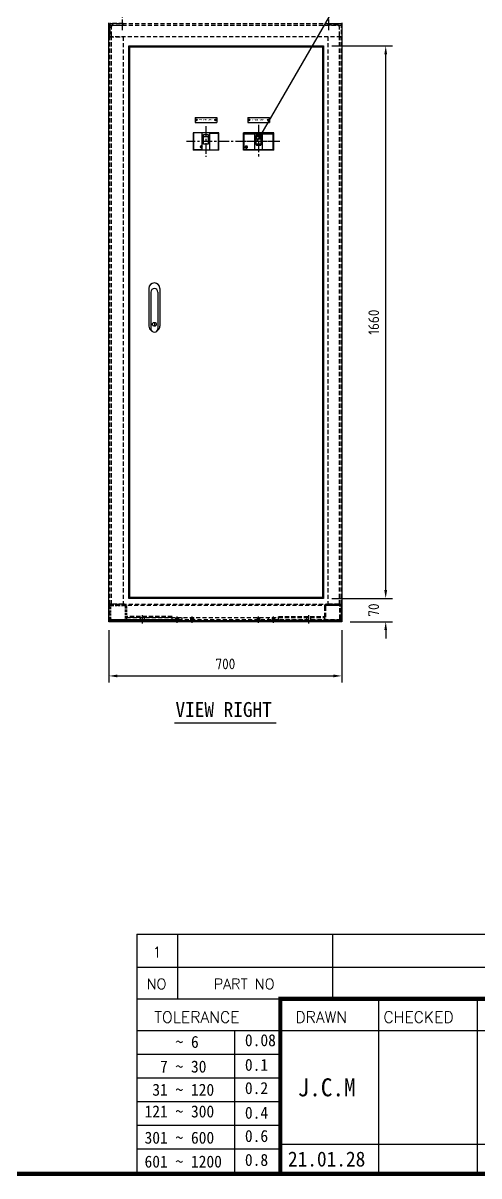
# Model space of a CAD drawing. Header units: millimetres. Extents: x -8980 to 16421, y 0 to 6237.
# Drawn here: x 12641 to 14012, y 84 to 3548 of the extents above; entities that cross this region are included whole.
import ezdxf
from ezdxf.enums import TextEntityAlignment as Align

# ---------------------------------------------------------------- set-up
doc = ezdxf.new("R2010")
doc.units = ezdxf.units.MM
for name, pattern in [('CENTER', [50.8, 31.75, -6.35, 6.35, -6.35]), ('CENTER1', [10, 7, -1, 1, -1]), ('CENTER2', [28.575, 19.05, -3.175, 3.175, -3.175]), ('CENTERX2', [101.6, 63.5, -12.7, 12.7, -12.7]), ('HIDDEN', [9.525, 6.35, -3.175]), ('HIDDENX2', [19.05, 12.7, -6.35])]:
    doc.linetypes.add(name, pattern=pattern)
for name, color, linetype in [('3', 3, 'Continuous'), ('4', 7, 'Continuous'), ('BO', 3, 'Continuous'), ('CENTER', 1, 'CENTER'), ('CL', 1, 'CENTER'), ('FORMAT-1', 7, 'Continuous'), ('HL', 2, 'HIDDEN'), ('MCCB', 7, 'Continuous')]:
    doc.layers.add(name, color=color, linetype=linetype)
doc.styles.add('HAN', font='')
doc.styles.add('RC', font='ROMANC.SHX')
doc.styles.add('RT', font='ROMANT.SHX', dxfattribs={"oblique": 15})
doc.styles.get("Standard").update_dxf_attribs({"font": 'ISOCP.SHX', "bigfont": 'WHGTXT.SHX'})
doc.styles.get('HAN').set_extended_font_data('GulimChe')
doc.dimstyles.new('PS-10', dxfattribs={"dimscale": 10, "dimtxt": 3.2, "dimasz": 2.5, "dimexe": 2, "dimexo": 2.5, "dimgap": 2, "dimtad": 1, "dimtoh": 1, "dimrnd": 0.05, "dimzin": 12, "dimdsep": 46, "dimtxsty": 'Standard', "dimcen": 0, "dimclrt": 2, "dimazin": 3, "dimtfac": 1, "dimtofl": 0, "dimtmove": 0, "dimatfit": 3, "dimfxl": 0, "dimtolj": 1, "dimtzin": 0, "dimarcsym": 0})

# ---------------------------------------------------------------- blocks, each defined once
blk = doc.blocks.new('no3')
at = {"color": 180}
for p, q in [((0, 5.5), (0, 0)), ((0, 5.5), (186, 5.5)), ((6.79, 5.5), (6.79, 0)), ((32.74, 0.11), (32.74, 5.5)), ((98.4, 5.5), (98.4, 0)), ((127.61, 5.5), (127.61, 0)), ((134.43, 5.5), (134.43, 0)), ((155.98, 5.5), (155.98, 0))]:
    blk.add_line(p, q, dxfattribs=at)
at = {"color": 2, "style": 'HAN'}
for tag, p in [('PART-NO', (19.76, 2.75)), ('MATERIAL', (111.38, 2.75)), ("Q'TY", (131.02, 2.75)), ('COLOR/FINISH', (145.2, 2.75)), ('REMARK', (170.76, 2.75))]:
    blk.add_attdef(tag, text='', height=2.9, dxfattribs=at).set_placement(p, align=Align.MIDDLE_CENTER)
blk.add_attdef('DESCRIPTION', text='', height=2.9, dxfattribs=at).set_placement((34.51, 2.75), align=Align.MIDDLE_LEFT)
at = {"color": 2, "style": 'RT', "oblique": 15}
blk.add_attdef('NO', text='', height=1.74, dxfattribs=at).set_placement((3.38, 2.51), align=Align.MIDDLE_CENTER)
blk = doc.blocks.new('format-3')
at = {"color": 180}
for p, q in [((229, 39.49), (229, 5)), ((229, 39.49), (415, 39.49)), ((235.79, 39.49), (235.79, 34.21)), ((261.74, 34.21), (261.74, 39.49)), ((229, 34.21), (252.98, 34.21)), ((269.46, 5), (269.46, 34.21)), ((285.95, 5), (285.95, 34.21)), ((229, 28.93), (252.98, 28.93)), ((245.39, 5.23), (245.39, 28.93)), ((252.98, 28.93), (415, 28.93)), ((229, 24.98), (252.98, 24.98)), ((229, 21.03), (252.98, 21.03)), ((229, 17.08), (252.98, 17.08)), ((229, 13.13), (252.98, 13.13)), ((252.98, 9.95), (302.44, 9.95)), ((229, 9.18), (252.98, 9.18))]:
    blk.add_line(p, q, dxfattribs=at)
at = {"const_width": 0.7}
blk.add_lwpolyline([(252.98, 5), (252.98, 34.21), (415, 34.21)], dxfattribs=at)
at = {"layer": 'FORMAT-1', "const_width": 0.7}
blk.add_lwpolyline([(13, 5), (13, 292), (415, 292), (415, 5)], close=True, dxfattribs=at)
at = {"color": 2}
for s, height, style, p in [('NO', 1.742, 'RC', (230.66, 35.83)), ('PART NO', 1.742, 'RC', (241.86, 35.83)), (' TOLERANCE', 1.9, 'RC', (230.61, 30.22)), ('DRAWN', 1.9, 'RC', (255.5, 30.22)), ('CHECKED', 1.9, 'RC', (270.21, 30.22)), ('    ~ 6', 2, 'HAN', (230.3, 26.03)), ('0.08', 2, 'HAN', (247.07, 26.31)), ('  7 ~ 30', 2, 'HAN', (230.3, 21.91)), ('0.1', 2, 'HAN', (247.07, 22.2)), (' 31 ~ 120', 2, 'HAN', (230.3, 18.04)), ('0.2', 2, 'HAN', (247.07, 18.32)), ('121 ~ 300', 2, 'HAN', (230.3, 14.42)), ('0.4', 2, 'HAN', (247.07, 14.2)), ('301 ~ 600', 2, 'HAN', (230.3, 10.04)), ('0.6', 2, 'HAN', (247.07, 10.32)), ('601 ~ 1200', 2, 'HAN', (230.3, 6.05)), ('0.8', 2, 'HAN', (247.07, 6.33))]:
    blk.add_text(s, height=height, dxfattribs=dict(at, style=style)).set_placement(p)
at = {"style": 'HAN'}
for tag, height, p in [('MODEL-NAME', 3, (386.6, 31.53)), ('SCALE', 2.7, (321.31, 26.29)), ('PART-NAME', 3, (386.6, 26.29)), ('PART-NO', 3, (386.6, 21.01)), ('DRA-BY', 3, (261.22, 19.44)), ('CH-BY', 3, (277.71, 19.44)), ('APP-BY', 3, (294.2, 19.44)), ('관련업체', 3, (334.02, 9.26)), ('DRA-DATE', 2.5, (261.22, 7.48)), ('CH-DATE', 2.5, (277.71, 7.48)), ('APP-DATE', 2.5, (294.2, 7.48))]:
    blk.add_attdef(tag, text='', height=height, dxfattribs=at).set_placement(p, align=Align.MIDDLE_CENTER)
blk = doc.blocks.new('*D536')
at = {"color": 0, "lineweight": -2}
for p, q in [((12899.2, 1724), (12899.2, 1566.1)), ((13599.2, 1724), (13599.2, 1566.1)), ((12924.2, 1586.1), (13574.2, 1586.1))]:
    blk.add_line(p, q, dxfattribs=at)
at = {"color": 0}
for points in [[(12924.2, 1590.3), (12924.2, 1581.9), (12899.2, 1586.1)], [(13574.2, 1590.3), (13574.2, 1581.9), (13599.2, 1586.1)]]:
    blk.add_solid(points, dxfattribs=at)
at = {"layer": 'DEFPOINTS', "color": 0}
for p in [(12899.2, 1749, 0), (13599.2, 1749, 0), (13599.2, 1586.1)]:
    blk.add_point(p, dxfattribs=at)
at = {"color": 2, "insert": (13249.2, 1622.1), "char_height": 32, "attachment_point": 5}
blk.add_mtext('\\A1;700', dxfattribs=at)
blk = doc.blocks.new('etmnrbfdsaz')
for p, q in [((66265, -44675.6, 0), (66330, -44675.6, 0)), ((66265, -44675.6, 0), (66265, -44690.6, 0)), ((66330, -44675.6, 0), (66330, -44690.6, 0)), ((66265, -44690.6, 0), (66330, -44690.6, 0))]:
    blk.add_line(p, q)
at = {"ltscale": 10}
for centre in [(66269, -44683.1, 0), (66326, -44683.1, 0)]:
    blk.add_circle(centre, 1.75, dxfattribs=at)
at = {"color": 3, "style": 'HAN'}
blk.add_text('주 전원 차단기', height=4, dxfattribs=at).set_placement((66277.3, -44684.8, 0))
blk = doc.blocks.new('4TBY')
for p, q in [((2021.4, 3396.4), (2086.4, 3396.4)), ((2021.4, 3396.4), (2021.4, 3381.4)), ((2086.4, 3396.4), (2086.4, 3381.4)), ((2021.4, 3381.4), (2086.4, 3381.4))]:
    blk.add_line(p, q)
for centre in [(2025.4, 3388.9), (2082.4, 3388.9)]:
    blk.add_circle(centre, 1.75)
at = {"color": 3, "style": 'HAN'}
blk.add_text('보조 전원 차단기', height=4, dxfattribs=at).set_placement((2032.7, 3387.2))
blk = doc.blocks.new('*D531')
at = {"color": 0, "lineweight": -2}
for p, q in [((13731.4, 1844), (13731.4, 1869)), ((13569.2, 1819), (13751.4, 1819)), ((13624.2, 1749), (13751.4, 1749)), ((13731.4, 1724), (13731.4, 1699))]:
    blk.add_line(p, q, dxfattribs=at)
at = {"color": 0}
for points in [[(13727.2, 1844), (13735.5, 1844), (13731.4, 1819)], [(13727.2, 1724), (13735.5, 1724), (13731.4, 1749)]]:
    blk.add_solid(points, dxfattribs=at)
at = {"layer": 'DEFPOINTS', "color": 0}
for p in [(13544.2, 1819), (13731.4, 1819), (13599.2, 1749, 0)]:
    blk.add_point(p, dxfattribs=at)
at = {"color": 2, "insert": (13695.4, 1784), "char_height": 32, "attachment_point": 5, "rotation": 90}
blk.add_mtext('\\A1;70', dxfattribs=at)
blk = doc.blocks.new('*D532')
at = {"color": 0, "lineweight": -2}
for p, q in [((13569.2, 3479), (13751.4, 3479)), ((13731.4, 1844), (13731.4, 3454)), ((13569.2, 1819), (13751.4, 1819))]:
    blk.add_line(p, q, dxfattribs=at)
at = {"color": 0}
for points in [[(13727.2, 3454), (13735.5, 3454), (13731.4, 3479)], [(13727.2, 1844), (13735.5, 1844), (13731.4, 1819)]]:
    blk.add_solid(points, dxfattribs=at)
at = {"layer": 'DEFPOINTS', "color": 0}
for p in [(13544.2, 3479), (13731.4, 3479), (13544.2, 1819)]:
    blk.add_point(p, dxfattribs=at)
at = {"color": 2, "insert": (13695.4, 2649), "char_height": 32, "attachment_point": 5, "rotation": 90}
blk.add_mtext('\\A1;1660', dxfattribs=at)

msp = doc.modelspace()

# ---------------------------------------------------------------- linework, layer by layer
at = {"color": 3}
for p, q in [((12899.239, 1748.978, 0), (12899.239, 3548.978)), ((13599.239, 3548.978), (13599.239, 1748.978, 0)), ((13152.239, 3217.678, 0), (13152.239, 3165.678, 0)), ((13152.239, 3217.678, 0), (13152.239, 3165.678, 0)), ((13229.239, 3217.678, 0), (13152.239, 3217.678, 0)), ((13229.239, 3217.678, 0), (13152.239, 3217.678, 0)), ((13229.239, 3165.678, 0), (13229.239, 3217.678, 0)), ((13229.239, 3165.678, 0), (13229.239, 3217.678, 0)), ((13303.239, 3165.678, 0), (13303.239, 3217.678, 0)), ((13303.239, 3165.678, 0), (13303.239, 3217.678, 0)), ((13395.239, 3217.678, 0), (13303.239, 3217.678, 0)), ((13304.309, 3165.961, 0), (13304.309, 3217.395, 0)), ((13305.739, 3215.178, 0), (13304.309, 3217.395, 0)), ((13305.739, 3215.178, 0), (13338.039, 3215.178, 0)), ((13305.739, 3168.178, 0), (13305.739, 3215.178, 0)), ((13306.739, 3216.678, 0), (13338.039, 3216.678, 0)), ((13338.039, 3168.178, 0), (13338.039, 3215.178, 0)), ((13338.239, 3215.078, 0), (13338.039, 3215.078, 0)), ((13338.039, 3213.278, 0), (13338.239, 3213.278, 0)), ((13338.239, 3216.678, 0), (13360.239, 3216.678, 0)), ((13338.239, 3215.265, 0), (13360.239, 3215.265, 0)), ((13338.239, 3168.091, 0), (13338.239, 3215.265, 0)), ((13341.239, 3207.229, 0), (13341.239, 3185.394, 0)), ((13341.739, 3185.552, 0), (13341.739, 3206.945, 0)), ((13343.215, 3210.868, 0), (13342.456, 3206.877, 0)), ((13342.456, 3202.079, 0), (13343.215, 3207.031, 0)), ((13343.223, 3210.953, 0), (13342.464, 3206.962, 0)), ((13342.855, 3199.921, 0), (13355.624, 3199.921, 0)), ((13342.955, 3201.601, 0), (13343.714, 3206.553, 0)), ((13343.215, 3207.031, 0), (13343.215, 3210.868, 0)), ((13343.239, 3211.263, 0), (13343.418, 3211.263, 0)), ((13354.765, 3211.36, 0), (13343.714, 3211.36, 0)), ((13343.714, 3206.553, 0), (13343.714, 3211.36, 0)), ((13354.765, 3211.015, 0), (13343.714, 3211.015, 0)), ((13354.765, 3207.178, 0), (13343.714, 3207.178, 0)), ((13354.765, 3206.553, 0), (13343.714, 3206.553, 0)), ((13354.765, 3211.36, 0), (13354.765, 3206.553, 0)), ((13354.765, 3206.553, 0), (13355.523, 3201.601, 0)), ((13355.061, 3211.263, 0), (13355.239, 3211.263, 0)), ((13356.015, 3206.961, 0), (13355.256, 3210.953, 0)), ((13355.264, 3210.868, 0), (13355.264, 3207.031, 0)), ((13356.023, 3206.877, 0), (13355.264, 3210.868, 0)), ((13355.264, 3207.031, 0), (13356.023, 3202.079, 0)), ((13356.015, 3206.961, 0), (13356.015, 3206.958, 0)), ((13356.739, 3206.945, 0), (13356.739, 3185.552, 0)), ((13357.239, 3185.394, 0), (13357.239, 3207.229, 0)), ((13358.489, 3207.678, 0), (13358.739, 3207.678, 0)), ((13358.489, 3205.678, 0), (13358.489, 3207.678, 0)), ((13358.489, 3205.678, 0), (13358.739, 3205.678, 0)), ((13358.739, 3205.678, 0), (13358.739, 3207.678, 0)), ((13360.239, 3215.265, 0), (13360.239, 3168.091, 0)), ((13360.439, 3215.078, 0), (13360.239, 3215.078, 0)), ((13360.239, 3213.278, 0), (13360.439, 3213.278, 0)), ((13360.439, 3216.678, 0), (13391.739, 3216.678, 0)), ((13360.439, 3215.178, 0), (13392.739, 3215.178, 0)), ((13360.439, 3168.178, 0), (13360.439, 3215.178, 0)), ((13392.739, 3215.178, 0), (13394.169, 3217.395, 0)), ((13392.739, 3168.178, 0), (13392.739, 3215.178, 0)), ((13394.169, 3165.961, 0), (13394.169, 3217.395, 0)), ((13395.239, 3165.678, 0), (13395.239, 3217.678, 0)), ((13395.239, 3165.678, 0), (13395.239, 3217.678, 0)), ((13229.239, 3165.678, 0), (13152.239, 3165.678, 0)), ((13229.239, 3165.678, 0), (13152.239, 3165.678, 0)), ((13395.239, 3165.678, 0), (13303.239, 3165.678, 0)), ((13305.739, 3168.178, 0), (13304.309, 3165.961, 0)), ((13305.739, 3168.178, 0), (13338.039, 3168.178, 0)), ((13306.739, 3166.678, 0), (13338.039, 3166.678, 0)), ((13308.739, 3176.178, 0), (13308.739, 3174.178, 0)), ((13309.739, 3176.178, 0), (13309.739, 3174.178, 0)), ((13309.889, 3174.328, 0), (13309.889, 3176.028, 0)), ((13313.739, 3178.178, 0), (13310.739, 3178.178, 0)), ((13313.739, 3177.178, 0), (13310.739, 3177.178, 0)), ((13310.739, 3173.178, 0), (13313.739, 3173.178, 0)), ((13310.739, 3172.178, 0), (13313.739, 3172.178, 0)), ((13310.889, 3177.028, 0), (13313.589, 3177.028, 0)), ((13313.589, 3173.328, 0), (13310.889, 3173.328, 0)), ((13314.589, 3176.028, 0), (13314.589, 3174.328, 0)), ((13314.739, 3174.178, 0), (13314.739, 3176.178, 0)), ((13315.739, 3174.178, 0), (13315.739, 3176.178, 0)), ((13338.039, 3170.078, 0), (13338.239, 3170.078, 0)), ((13338.039, 3168.278, 0), (13338.239, 3168.278, 0)), ((13338.239, 3168.091, 0), (13360.239, 3168.091, 0)), ((13360.239, 3166.678, 0), (13338.239, 3166.678, 0)), ((13343.239, 3184.355, 0), (13355.239, 3184.355, 0)), ((13355.239, 3184.036, 0), (13343.239, 3184.036, 0)), ((13343.239, 3181.392, 0), (13355.239, 3181.392, 0)), ((13357.873, 3185.497, 0), (13357.914, 3185.71, 0)), ((13357.873, 3184.859, 0), (13357.873, 3185.497, 0)), ((13357.914, 3184.646, 0), (13357.873, 3184.859, 0)), ((13357.914, 3185.71, 0), (13357.998, 3185.88, 0)), ((13357.998, 3184.476, 0), (13357.914, 3184.646, 0)), ((13357.998, 3185.88, 0), (13358.164, 3186.05, 0)), ((13358.164, 3184.306, 0), (13357.998, 3184.476, 0)), ((13358.123, 3185.497, 0), (13358.164, 3185.667, 0)), ((13358.123, 3184.859, 0), (13358.123, 3185.497, 0)), ((13358.164, 3184.688, 0), (13358.123, 3184.859, 0)), ((13358.164, 3186.05, 0), (13358.331, 3186.135, 0)), ((13358.164, 3185.667, 0), (13358.248, 3185.795, 0)), ((13358.248, 3184.561, 0), (13358.164, 3184.688, 0)), ((13358.331, 3184.22, 0), (13358.164, 3184.306, 0)), ((13358.248, 3185.795, 0), (13358.373, 3185.88, 0)), ((13358.373, 3184.476, 0), (13358.248, 3184.561, 0)), ((13358.331, 3186.135, 0), (13358.539, 3186.178, 0)), ((13358.539, 3184.178, 0), (13358.331, 3184.22, 0)), ((13358.373, 3185.88, 0), (13358.539, 3185.923, 0)), ((13358.539, 3184.433, 0), (13358.373, 3184.476, 0)), ((13358.539, 3186.178, 0), (13358.873, 3186.178, 0)), ((13358.539, 3185.923, 0), (13358.873, 3185.923, 0)), ((13358.539, 3184.433, 0), (13358.873, 3184.433, 0)), ((13358.539, 3184.178, 0), (13358.873, 3184.178, 0)), ((13359.081, 3186.135, 0), (13358.873, 3186.178, 0)), ((13359.039, 3185.88, 0), (13358.873, 3185.923, 0)), ((13358.873, 3184.433, 0), (13359.039, 3184.476, 0)), ((13358.873, 3184.178, 0), (13359.081, 3184.22, 0)), ((13359.164, 3185.795, 0), (13359.039, 3185.88, 0)), ((13359.039, 3184.476, 0), (13359.164, 3184.561, 0)), ((13359.248, 3186.05, 0), (13359.081, 3186.135, 0)), ((13359.081, 3184.22, 0), (13359.248, 3184.306, 0)), ((13359.248, 3185.667, 0), (13359.164, 3185.795, 0)), ((13359.164, 3184.561, 0), (13359.248, 3184.688, 0)), ((13359.414, 3185.88, 0), (13359.248, 3186.05, 0)), ((13359.289, 3185.497, 0), (13359.248, 3185.667, 0)), ((13359.248, 3184.688, 0), (13359.289, 3184.859, 0)), ((13359.248, 3184.306, 0), (13359.414, 3184.476, 0)), ((13359.289, 3184.859, 0), (13359.289, 3185.497, 0)), ((13359.498, 3185.71, 0), (13359.414, 3185.88, 0)), ((13359.414, 3184.476, 0), (13359.498, 3184.646, 0)), ((13359.539, 3185.497, 0), (13359.498, 3185.71, 0)), ((13359.498, 3184.646, 0), (13359.539, 3184.859, 0)), ((13359.539, 3184.859, 0), (13359.539, 3185.497, 0)), ((13360.239, 3170.078, 0), (13360.439, 3170.078, 0)), ((13360.239, 3168.278, 0), (13360.439, 3168.278, 0)), ((13360.439, 3168.178, 0), (13392.739, 3168.178, 0)), ((13360.439, 3166.678, 0), (13391.739, 3166.678, 0)), ((13392.739, 3168.178, 0), (13394.169, 3165.961, 0)), ((13599.239, 1748.978, 0), (12899.239, 1748.978, 0))]:
    msp.add_line(p, q, dxfattribs=at)
at = {"color": 2, "linetype": 'HIDDENX2'}
for p, q in [((12901.539, 3546.678), (13596.939, 3546.678)), ((12901.539, 3541.678), (13596.939, 3541.678)), ((12906.539, 1801.278), (12906.539, 3506.678)), ((13591.939, 1801.278), (13591.939, 3506.678)), ((12901.539, 1801.278), (13596.939, 1801.278)), ((12901.539, 1751.278), (12901.539, 1801.278)), ((13596.939, 1798.078), (12901.539, 1798.078)), ((13596.939, 1801.278), (13596.939, 1751.278)), ((13596.939, 1754.478), (12901.539, 1754.478)), ((13596.939, 1751.278), (12901.539, 1751.278)), ((13596.939, 1751.278), (12901.539, 1751.278)), ((13089.239, 1761.278, 0), (12951.539, 1761.278)), ((13089.239, 1754.278, 0), (12951.539, 1754.278)), ((13089.239, 1751.278, 0), (13089.239, 1761.278, 0)), ((13099.239, 1748.978, 0), (13099.239, 1751.278, 0)), ((13109.239, 1748.978, 0), (13109.239, 1751.278, 0)), ((13119.239, 1751.278, 0), (13119.239, 1761.278, 0)), ((13144.239, 1748.978, 0), (13144.239, 1751.278, 0)), ((13154.239, 1748.978, 0), (13154.239, 1751.278, 0)), ((13344.239, 1748.978, 0), (13344.239, 1751.278, 0)), ((13354.239, 1748.978, 0), (13354.239, 1751.278, 0)), ((13379.239, 1751.278, 0), (13379.239, 1761.278, 0)), ((13389.239, 1748.978, 0), (13389.239, 1751.278, 0)), ((13399.239, 1748.978, 0), (13399.239, 1751.278, 0)), ((13409.239, 1751.278, 0), (13409.239, 1761.278, 0)), ((13409.239, 1761.278, 0), (13546.939, 1761.278)), ((13409.239, 1754.278, 0), (13546.939, 1754.278))]:
    msp.add_line(p, q, dxfattribs=at)
at = {"color": 1, "linetype": 'CENTER'}
for p, q in [((13165.319, 3256.678, 0), (13159.16, 3256.678, 0)), ((13165.319, 3256.678, 0), (13159.16, 3256.678, 0)), ((13162.239, 3259.757, 0), (13162.239, 3253.598, 0)), ((13162.239, 3259.757, 0), (13162.239, 3253.598, 0)), ((13222.319, 3256.678, 0), (13216.16, 3256.678, 0)), ((13222.319, 3256.678, 0), (13216.16, 3256.678, 0)), ((13219.239, 3259.757, 0), (13219.239, 3253.598, 0)), ((13219.239, 3259.757, 0), (13219.239, 3253.598, 0)), ((13323.819, 3256.678, 0), (13317.66, 3256.678, 0)), ((13323.819, 3256.678, 0), (13317.66, 3256.678, 0)), ((13320.739, 3259.757, 0), (13320.739, 3253.598, 0)), ((13320.739, 3259.757, 0), (13320.739, 3253.598, 0)), ((13380.819, 3256.678, 0), (13374.66, 3256.678, 0)), ((13380.819, 3256.678, 0), (13374.66, 3256.678, 0)), ((13377.739, 3259.757, 0), (13377.739, 3253.598, 0)), ((13377.739, 3259.757, 0), (13377.739, 3253.598, 0))]:
    msp.add_line(p, q, dxfattribs=at)
at = {"color": 1, "linetype": 'CENTERX2', "ltscale": 0.5}
for p, q in [((13190.739, 3237.678, 0), (13190.739, 3145.678, 0)), ((13349.239, 3242.281, 0), (13349.239, 3141.075, 0)), ((13412.669, 3191.678, 0), (13132.239, 3191.678, 0))]:
    msp.add_line(p, q, dxfattribs=at)
at = {"color": 1, "linetype": 'CENTER2'}
msp.add_line((13395.739, 3191.678, 0), (13302.739, 3191.678, 0), dxfattribs=at)
at = {"ltscale": 10}
msp.add_line((13197.739, 3184.278, 0), (13183.739, 3184.278, 0), dxfattribs=at)
at = {"color": 1, "linetype": 'CENTER1'}
for p, q in [((13317.239, 3175.178, 0), (13307.239, 3175.178, 0)), ((13312.239, 3179.678, 0), (13312.239, 3170.678, 0))]:
    msp.add_line(p, q, dxfattribs=at)
for p, q in [((13019.239, 2750.478, 0), (13019.239, 2637.478, 0)), ((13019.239, 2750.478, 0), (13019.239, 2637.478, 0)), ((13025.239, 2739.478, 0), (13025.239, 2629.478, 0)), ((13025.239, 2739.478, 0), (13025.239, 2629.478, 0)), ((13046.239, 2739.478, 0), (13046.239, 2629.478, 0)), ((13046.239, 2739.478, 0), (13046.239, 2629.478, 0)), ((13052.239, 2750.478, 0), (13052.239, 2637.478, 0)), ((13052.239, 2750.478, 0), (13052.239, 2637.478, 0)), ((13035.739, 2646.43, 0), (13035.739, 2639.075, 0)), ((13035.739, 2646.43, 0), (13035.739, 2639.075, 0)), ((13096.26, 1445.639, 0), (13402.219, 1445.639, 0))]:
    msp.add_line(p, q)
at = {"color": 2, "linetype": 'HIDDENX2'}
for points in [[(12901.539, 3546.678), (12901.539, 3506.678), (12903.539, 3506.678, 0.41421356), (12906.539, 3509.678), (12906.539, 3537.178, -0.41421356), (12911.039, 3541.678), (12938.539, 3541.678, 0.41421356), (12941.539, 3544.678), (12941.539, 3546.678)], [(13596.939, 3546.678), (13596.939, 3506.678), (13594.939, 3506.678, -0.41421356), (13591.939, 3509.678), (13591.939, 3537.178, 0.41421356), (13587.439, 3541.678), (13559.939, 3541.678, -0.41421356), (13556.939, 3544.678), (13556.939, 3546.678)], [(13596.939, 1794.878, 0.41421356), (13590.539, 1801.278), (13553.339, 1801.278, 0.41421356), (13546.939, 1794.878), (13546.939, 1757.678, 0.41421356), (13553.339, 1751.278), (13590.539, 1751.278, 0.41421356), (13596.939, 1757.678)], [(13593.739, 1794.878, 0.41421356), (13590.539, 1798.078), (13553.339, 1798.078, 0.41421356), (13550.139, 1794.878), (13550.139, 1757.678, 0.41421356), (13553.339, 1754.478), (13590.539, 1754.478, 0.41421356), (13593.739, 1757.678)]]:
    msp.add_lwpolyline(points, format="xyb", close=True, dxfattribs=at)
for points in [[(13596.939, 3506.678), (12901.539, 3506.678), (12901.539, 3546.678), (13596.939, 3546.678)], [(12941.539, 3506.678), (12941.539, 1801.278), (12901.539, 1801.278), (12901.539, 3506.678)], [(13556.939, 3506.678), (13556.939, 1801.278), (13596.939, 1801.278), (13596.939, 3506.678)], [(12951.539, 1751.278), (13089.239, 1751.278), (13089.239, 1764.278), (12951.539, 1764.278)], [(12951.539, 1761.278), (13546.939, 1761.278), (13546.939, 1751.278), (12951.539, 1751.278)], [(13546.939, 1751.278), (13409.239, 1751.278), (13409.239, 1764.278), (13546.939, 1764.278)]]:
    msp.add_lwpolyline(points, close=True, dxfattribs=at)
at = {"color": 2, "linetype": 'HIDDENX2', "elevation": 0}
for points in [[(13100.239, 1751.278), (13100.239, 1761.278)], [(13100.916, 1751.278), (13100.916, 1761.278)], [(13107.563, 1761.278), (13107.563, 1751.278)], [(13108.239, 1761.278), (13108.239, 1751.278)], [(13145.239, 1751.278), (13145.239, 1761.278)], [(13145.916, 1751.278), (13145.916, 1761.278)], [(13152.563, 1761.278), (13152.563, 1751.278)], [(13153.239, 1761.278), (13153.239, 1751.278)], [(13345.239, 1761.278), (13345.239, 1751.278)], [(13345.916, 1761.278), (13345.916, 1751.278)], [(13352.563, 1751.278), (13352.563, 1761.278)], [(13353.239, 1751.278), (13353.239, 1761.278)], [(13390.239, 1761.278), (13390.239, 1751.278)], [(13390.916, 1761.278), (13390.916, 1751.278)], [(13397.563, 1751.278), (13397.563, 1761.278)], [(13398.239, 1751.278), (13398.239, 1761.278)]]:
    msp.add_lwpolyline(points, dxfattribs=at)
at = {"color": 3}
for centre in [(13162.239, 3256.678, 0), (13219.239, 3256.678, 0), (13320.739, 3256.678, 0), (13377.739, 3256.678, 0)]:
    msp.add_circle(centre, 1.25, dxfattribs=at)
msp.add_circle((13035.739, 2642.752, 0), 5.677)
msp.add_circle((13035.739, 2642.752, 0), 5.677)
for centre, radius, start, end in [((13162.239, 3256.678, 0), 1.5, 348.791755, 280.370877), ((13219.239, 3256.678, 0), 1.5, 348.791755, 280.370877), ((13320.739, 3256.678, 0), 1.5, 348.791755, 280.370877), ((13377.739, 3256.678, 0), 1.5, 348.791755, 280.370877), ((13035.739, 2750.478, 0), 16.5, 0, 180), ((13035.739, 2750.478, 0), 16.5, 0, 180), ((13035.739, 2739.478, 0), 10.5, 0, 180), ((13035.739, 2739.478, 0), 10.5, 0, 180), ((13035.739, 2637.478, 0), 16.5, 180, 238.877104), ((13035.739, 2637.478, 0), 16.5, 180, 238.877104), ((13035.739, 2637.478, 0), 16.5, 301.122896, 0), ((13035.739, 2637.478, 0), 16.5, 301.122896, 0), ((13035.739, 2629.478, 0), 10.5, 180, 0), ((13035.739, 2629.478, 0), 10.5, 180, 0)]:
    msp.add_arc(centre, radius, start, end)
for centre, radius, start, end in [((13310.739, 3176.178, 0), 2, 90, 180), ((13310.739, 3174.178, 0), 2, 180, 270), ((13310.739, 3176.178, 0), 1, 90, 180), ((13310.739, 3174.178, 0), 1, 180, 270), ((13310.889, 3176.028, 0), 1, 90, 180), ((13310.889, 3174.328, 0), 1, 180, 270), ((13313.589, 3176.028, 0), 1, 0, 90), ((13313.589, 3174.328, 0), 1, 270, 0), ((13313.739, 3176.178, 0), 2, 0, 90), ((13313.739, 3176.178, 0), 1, 0, 90), ((13313.739, 3174.178, 0), 1, 270, 0), ((13313.739, 3174.178, 0), 2, 270, 0)]:
    msp.add_arc(centre, radius, start, end, dxfattribs=at)
for points, start_tangent, end_tangent in [([(13304.309, 3217.395, 0), (13304.506, 3217.194, 0), (13304.812, 3217.018, 0), (13305.209, 3216.874, 0), (13305.684, 3216.765, 0), (13306.209, 3216.699, 0), (13306.739, 3216.678, 0)], (0.54200506, -0.84037522), (1, 0)), ([(13343.199, 3211.262, 0), (13342.697, 3211.169, 0), (13342.236, 3210.926, 0), (13341.867, 3210.586, 0), (13341.591, 3210.195, 0), (13341.398, 3209.786, 0), (13341.275, 3209.379, 0), (13341.206, 3208.991, 0), (13341.179, 3208.623, 0), (13341.181, 3208.269, 0), (13341.201, 3207.921, 0), (13341.227, 3207.576, 0), (13341.239, 3207.229, 0)], (-0.99967257, -0.02558817), (0, -1)), ([(13341.739, 3206.945, 0), (13341.745, 3207.077, 0), (13341.762, 3207.202, 0)], (0, 1), (0.18721847, 0.9823183)), ([(13341.739, 3206.17, 0), (13341.813, 3206.603, 0)], (0, 1), (0.32940089, 0.94419016)), ([(13341.762, 3207.202, 0), (13341.821, 3207.408, 0), (13341.913, 3207.6, 0), (13342.031, 3207.779, 0), (13342.172, 3207.949, 0), (13342.34, 3208.115, 0), (13342.542, 3208.269, 0)], (0.18721847, 0.9823183), (0.83539814, 0.5496453)), ([(13341.813, 3206.603, 0), (13342.027, 3206.993, 0), (13342.358, 3207.298, 0), (13342.548, 3207.407, 0)], (0.32940089, 0.94419016), (0.90156369, 0.43264641)), ([(13342.39, 3207.059, 0), (13342.388, 3206.989, 0)], (-0.06355127, -0.99797857), (0.00540522, -0.99998539)), ([(13342.395, 3206.941, 0), (13342.388, 3206.989, 0)], (-0.16787658, 0.98580802), (-0.08941854, 0.99599414)), ([(13342.388, 3206.989, 0), (13342.395, 3205.089, 0), (13342.395, 3203.143, 0), (13342.388, 3201.163, 0)], (0.00538241, -0.99998551), (-0.00506117, -0.99998719)), ([(13342.388, 3201.163, 0), (13342.403, 3201.465, 0), (13342.42, 3201.724, 0), (13342.438, 3201.93, 0), (13342.456, 3202.079, 0)], (0.04357326, 0.99905023), (0.15124122, 0.98849689)), ([(13342.388, 3201.163, 0), (13342.408, 3200.938, 0), (13342.47, 3200.699, 0), (13342.569, 3200.449, 0), (13342.701, 3200.19, 0), (13342.855, 3199.921, 0)], (-0.00508688, -0.99998706), (0.50828372, -0.86118968)), ([(13342.446, 3207.351, 0), (13342.408, 3207.201, 0), (13342.39, 3207.059, 0)], (-0.29256174, -0.95624663), (-0.06355127, -0.99797857)), ([(13342.456, 3206.877, 0), (13342.438, 3206.81, 0), (13342.42, 3206.805, 0), (13342.403, 3206.865, 0), (13342.395, 3206.941, 0)], (-0.1866449, -0.98242744), (-0.16787658, 0.98580802)), ([(13342.464, 3206.962, 0), (13342.456, 3206.877, 0)], (-0.18680338, -0.98239732), (-0.00189756, -0.9999982)), ([(13342.542, 3208.269, 0), (13342.736, 3208.393, 0)], (0.79055653, 0.61238908), (0.88941346, 0.4571036)), ([(13342.855, 3199.921, 0), (13342.86, 3200.205, 0), (13342.868, 3200.501, 0), (13342.881, 3200.792, 0), (13342.897, 3201.06, 0), (13342.915, 3201.29, 0), (13342.935, 3201.472, 0), (13342.955, 3201.601, 0)], (0.0094559, 0.99995529), (0.20006376, 0.97978288)), ([(13343.239, 3211.263, 0), (13343.199, 3211.262, 0)], (-1, 0), (-0.99967257, -0.02558817)), ([(13343.223, 3210.953, 0), (13343.215, 3210.868, 0)], (-0.18659026, -0.98243782), (-0.00189756, -0.9999982)), ([(13343.22, 3210.884, 0), (13343.215, 3210.868, 0)], (-0.45290485, -0.89155886), (-0.16720753, -0.98592172)), ([(13343.223, 3210.955, 0), (13343.243, 3211.029, 0), (13343.316, 3211.163, 0), (13343.427, 3211.27, 0), (13343.564, 3211.337, 0), (13343.714, 3211.36, 0)], (0.18986561, 0.98181009), (1, 0.00000005)), ([(13355.256, 3210.955, 0), (13355.235, 3211.029, 0), (13355.162, 3211.163, 0), (13355.051, 3211.27, 0), (13354.914, 3211.337, 0), (13354.765, 3211.36, 0)], (-0.18986561, 0.98181009), (-1, 0.00000005)), ([(13355.283, 3211.262, 0), (13355.239, 3211.263, 0)], (-0.99958505, 0.02880501), (-1, 0)), ([(13355.256, 3210.953, 0), (13355.264, 3210.868, 0)], (0.18659058, -0.98243776), (0.00189756, -0.9999982)), ([(13355.259, 3210.884, 0), (13355.264, 3210.868, 0)], (0.45290374, -0.89155942), (0.16720753, -0.98592172)), ([(13357.239, 3207.229, 0), (13357.255, 3207.619, 0), (13357.284, 3208.008, 0), (13357.301, 3208.397, 0), (13357.29, 3208.788, 0), (13357.241, 3209.191, 0), (13357.137, 3209.619, 0), (13356.957, 3210.063, 0), (13356.686, 3210.492, 0), (13356.31, 3210.872, 0), (13355.828, 3211.151, 0), (13355.283, 3211.262, 0)], (0, 1), (-0.99958505, 0.02880501)), ([(13355.523, 3201.601, 0), (13355.544, 3201.472, 0), (13355.564, 3201.29, 0), (13355.582, 3201.06, 0), (13355.598, 3200.792, 0), (13355.611, 3200.501, 0), (13355.619, 3200.205, 0), (13355.624, 3199.921, 0)], (0.20006352, -0.97978293), (0.00945586, -0.99995529)), ([(13355.624, 3199.921, 0), (13355.708, 3200.065, 0), (13355.789, 3200.21, 0), (13355.865, 3200.356, 0), (13355.935, 3200.506, 0), (13355.996, 3200.662, 0), (13356.045, 3200.823, 0), (13356.079, 3200.99, 0), (13356.091, 3201.163, 0)], (0.50827932, 0.86119228), (-0.00508689, 0.99998706)), ([(13355.747, 3208.376, 0), (13355.923, 3208.279, 0), (13356.212, 3208.048, 0), (13356.437, 3207.794, 0), (13356.608, 3207.523, 0), (13356.716, 3207.202, 0)], (0.90650681, -0.4221912), (0.18721847, -0.9823183)), ([(13355.931, 3207.407, 0), (13356.121, 3207.298, 0), (13356.452, 3206.993, 0), (13356.666, 3206.603, 0)], (0.90156369, -0.43264641), (0.32940089, -0.94419016)), ([(13356.015, 3206.961, 0), (13356.023, 3206.877, 0)], (0.1861426, -0.98252274), (0.00189756, -0.9999982)), ([(13356.078, 3206.9, 0), (13356.076, 3206.865, 0), (13356.059, 3206.805, 0), (13356.041, 3206.81, 0), (13356.023, 3206.877, 0)], (-0.10382082, -0.99459602), (-0.18664509, 0.98242741)), ([(13356.023, 3202.079, 0), (13356.041, 3201.93, 0), (13356.059, 3201.724, 0), (13356.076, 3201.465, 0), (13356.091, 3201.163, 0)], (0.15124077, -0.98849695), (0.04357324, -0.99905024)), ([(13356.089, 3207.058, 0), (13356.071, 3207.2, 0), (13356.033, 3207.351, 0)], (-0.06319002, 0.99800151), (-0.29257592, 0.9562423)), ([(13356.091, 3206.989, 0), (13356.078, 3206.9, 0)], (-0.08941859, -0.99599413), (-0.10382082, -0.99459602)), ([(13356.091, 3201.163, 0), (13356.084, 3203.143, 0), (13356.084, 3205.089, 0), (13356.091, 3206.989, 0)], (-0.00506117, 0.99998719), (0.00538241, 0.99998551)), ([(13356.091, 3206.989, 0), (13356.089, 3207.058, 0)], (0.00540522, 0.99998539), (-0.06319002, 0.99800151)), ([(13356.666, 3206.603, 0), (13356.739, 3206.17, 0)], (0.32940089, -0.94419016), (0, -1)), ([(13356.716, 3207.202, 0), (13356.734, 3207.077, 0), (13356.739, 3206.945, 0)], (0.18721847, -0.9823183), (0, -1)), ([(13391.739, 3216.678, 0), (13392.27, 3216.699, 0), (13392.795, 3216.765, 0), (13393.27, 3216.874, 0), (13393.667, 3217.018, 0), (13393.973, 3217.194, 0), (13394.169, 3217.395, 0)], (1, 0), (0.54200506, 0.84037522)), ([(13306.739, 3166.678, 0), (13306.209, 3166.657, 0), (13305.684, 3166.59, 0), (13305.209, 3166.482, 0), (13304.812, 3166.337, 0), (13304.506, 3166.162, 0), (13304.309, 3165.961, 0)], (-1, 0), (-0.54200506, -0.84037522)), ([(13341.239, 3185.394, 0), (13341.225, 3185.04, 0), (13341.196, 3184.687, 0), (13341.176, 3184.335, 0), (13341.176, 3183.981, 0), (13341.205, 3183.62, 0), (13341.275, 3183.244, 0), (13341.399, 3182.847, 0), (13341.594, 3182.443, 0), (13341.867, 3182.062, 0), (13342.234, 3181.728, 0), (13342.691, 3181.487, 0), (13343.239, 3181.392, 0)], (0, -1), (1, 0)), ([(13341.747, 3185.404, 0), (13341.741, 3185.477, 0), (13341.739, 3185.552, 0)], (-0.10087682, 0.99489892), (0, 1)), ([(13343.239, 3184.036, 0), (13342.825, 3184.102, 0), (13342.44, 3184.292, 0), (13342.138, 3184.557, 0), (13341.929, 3184.844, 0), (13341.805, 3185.125, 0), (13341.747, 3185.404, 0)], (-1, 0), (-0.10087682, 0.99489892)), ([(13343.239, 3184.355, 0), (13342.778, 3184.426, 0), (13342.358, 3184.632, 0), (13342.027, 3184.952, 0), (13341.813, 3185.358, 0), (13341.748, 3185.656, 0)], (-1, 0), (-0.10802282, 0.99414841)), ([(13356.707, 3185.506, 0), (13356.666, 3185.358, 0), (13356.452, 3184.952, 0), (13356.121, 3184.632, 0), (13355.701, 3184.426, 0), (13355.239, 3184.355, 0)], (-0.21349499, -0.97694416), (-1, 0)), ([(13356.732, 3185.404, 0), (13356.694, 3185.193, 0), (13356.624, 3184.995, 0), (13356.527, 3184.809, 0), (13356.404, 3184.636, 0), (13356.249, 3184.468, 0), (13356.056, 3184.309, 0), (13355.823, 3184.172, 0), (13355.545, 3184.073, 0), (13355.239, 3184.036, 0)], (-0.10087682, -0.99489892), (-1, 0)), ([(13355.239, 3181.392, 0), (13355.795, 3181.484, 0), (13356.266, 3181.725, 0), (13356.641, 3182.06, 0), (13356.922, 3182.447, 0), (13357.116, 3182.852, 0), (13357.239, 3183.256, 0), (13357.304, 3183.642, 0), (13357.326, 3184.007, 0), (13357.317, 3184.359, 0), (13357.289, 3184.704, 0), (13357.255, 3185.048, 0), (13357.239, 3185.394, 0)], (1, 0), (0, 1)), ([(13356.739, 3185.552, 0), (13356.738, 3185.477, 0), (13356.732, 3185.404, 0)], (0, -1), (-0.10087682, -0.99489892)), ([(13394.169, 3165.961, 0), (13393.973, 3166.162, 0), (13393.667, 3166.337, 0), (13393.27, 3166.482, 0), (13392.795, 3166.59, 0), (13392.27, 3166.657, 0), (13391.739, 3166.678, 0)], (-0.54200506, 0.84037522), (-1, 0))]:
    msp.add_spline(points, degree=3, dxfattribs=dict(at, start_tangent=start_tangent, end_tangent=end_tangent))
at = {"layer": '3'}
for points in [[(12959.239, 3478.978), (13544.239, 3478.978), (13544.239, 1818.978), (12959.239, 1818.978)], [(12962.239, 3475.978), (13541.239, 3475.978), (13541.239, 1821.978), (12962.239, 1821.978)]]:
    msp.add_lwpolyline(points, close=True, dxfattribs=at)
at = {"layer": 'BO', "color": 6, "ltscale": 2}
for p, q in [((13229.239, 3217.678, 0), (13152.239, 3217.678, 0)), ((13152.239, 3217.678, 0), (13152.239, 3165.678, 0)), ((13229.239, 3165.678, 0), (13229.239, 3217.678, 0)), ((13229.239, 3165.678, 0), (13152.239, 3165.678, 0))]:
    msp.add_line(p, q, dxfattribs=at)
at = {"layer": 'CENTER'}
for p, q in [((12939.239, 3608.978, 0), (12939.239, 3521.978, 0)), ((13559.239, 3608.978, 0), (13559.239, 3521.978, 0))]:
    msp.add_line(p, q, dxfattribs=at)
at = {"layer": 'CENTER', "color": 1, "linetype": 'CENTER1'}
for p, q in [((13104.239, 1745.978, 0), (13104.239, 1764.278, 0)), ((13149.239, 1745.978, 0), (13149.239, 1764.278, 0)), ((13349.239, 1745.978, 0), (13349.239, 1764.278, 0)), ((13394.239, 1745.978, 0), (13394.239, 1764.278, 0))]:
    msp.add_line(p, q, dxfattribs=at)
at = {"layer": 'CL'}
for p, q in [((12999.239, 1768.969, 0), (12999.239, 1743.196, 0)), ((13499.239, 1768.969, 0), (13499.239, 1743.196, 0))]:
    msp.add_line(p, q, dxfattribs=at)
at = {"layer": 'HL'}
for p, q in [((12992.239, 1751.278, 0), (12992.239, 1748.978, 0)), ((12993.239, 1761.278, 0), (12993.239, 1751.278, 0)), ((13005.239, 1761.278, 0), (13005.239, 1751.278, 0)), ((13006.239, 1751.278, 0), (13006.239, 1748.978, 0)), ((13492.239, 1751.278, 0), (13492.239, 1748.978, 0)), ((13493.239, 1761.278, 0), (13493.239, 1751.278, 0)), ((13505.239, 1761.278, 0), (13505.239, 1751.278, 0)), ((13506.239, 1751.278, 0), (13506.239, 1748.978, 0))]:
    msp.add_line(p, q, dxfattribs=at)
for points in [[(12901.539, 1794.878, -0.41421356), (12907.939, 1801.278), (12945.139, 1801.278, -0.41421356), (12951.539, 1794.878), (12951.539, 1757.678, -0.41421356), (12945.139, 1751.278), (12907.939, 1751.278, -0.41421356), (12901.539, 1757.678)], [(12904.739, 1794.878, -0.41421356), (12907.939, 1798.078), (12945.139, 1798.078, -0.41421356), (12948.339, 1794.878), (12948.339, 1757.678, -0.41421356), (12945.139, 1754.478), (12907.939, 1754.478, -0.41421356), (12904.739, 1757.678)]]:
    msp.add_lwpolyline(points, format="xyb", close=True, dxfattribs=at)
at = {"layer": 'MCCB'}
for p, q in [((13153.239, 3217.678, 0), (13153.239, 3165.678, 0)), ((13179.739, 3178.828, 0), (13179.739, 3217.678, 0)), ((13179.739, 3178.828, 0), (13179.739, 3217.678, 0)), ((13183.739, 3212.678, 0), (13197.739, 3212.678, 0)), ((13183.739, 3184.278, 0), (13183.739, 3212.678, 0)), ((13183.739, 3212.678, 0), (13197.739, 3212.678, 0)), ((13183.739, 3184.278, 0), (13183.739, 3212.678, 0)), ((13183.739, 3206.785, 0), (13197.739, 3206.785, 0)), ((13183.739, 3206.785, 0), (13197.739, 3206.785, 0)), ((13197.739, 3212.678, 0), (13197.739, 3184.278, 0)), ((13197.739, 3212.678, 0), (13197.739, 3184.278, 0)), ((13201.739, 3217.678, 0), (13201.739, 3165.678, 0)), ((13201.739, 3217.678, 0), (13201.739, 3165.678, 0)), ((13201.739, 3216.678, 0), (13228.239, 3216.678, 0)), ((13228.239, 3165.678, 0), (13228.239, 3217.678, 0)), ((13228.239, 3165.678, 0), (13228.239, 3217.678, 0)), ((13179.739, 3166.678, 0), (13153.239, 3166.678, 0)), ((13176.739, 3178.828, 0), (13179.739, 3178.828, 0)), ((13176.739, 3178.828, 0), (13179.739, 3178.828, 0)), ((13179.739, 3173.128, 0), (13176.739, 3173.128, 0)), ((13179.739, 3173.128, 0), (13176.739, 3173.128, 0)), ((13179.739, 3165.678, 0), (13179.739, 3173.128, 0)), ((13179.739, 3165.678, 0), (13179.739, 3173.128, 0)), ((13201.739, 3166.678, 0), (13228.239, 3166.678, 0))]:
    msp.add_line(p, q, dxfattribs=at)
at = {"layer": 'MCCB', "color": 2}
msp.add_line((13179.739, 3166.678, 0), (13201.739, 3166.678, 0), dxfattribs=at)
at = {"layer": 'MCCB'}
msp.add_circle((13176.739, 3175.978, 0), 2.55, dxfattribs=at)
msp.add_circle((13176.739, 3175.978, 0), 2.55, dxfattribs=at)
msp.add_arc((13176.739, 3175.978, 0), 2.85, 90, 270, dxfattribs=at)
msp.add_arc((13176.739, 3175.978, 0), 2.85, 90, 270, dxfattribs=at)

# ---------------------------------------------------------------- block references
ref = msp.add_blockref('format-3', (8860.77, 0), dxfattribs=dict(xscale=18, yscale=18, zscale=18))
ref.add_attrib('DRA-DATE', '21.01.28', dxfattribs={"height": 45, "style": 'HAN'}).set_placement((13553.73, 134.55), align=Align.MIDDLE_CENTER)
ref.add_attrib('DRA-BY', 'J.C.M', dxfattribs={"height": 54, "style": 'HAN'}).set_placement((13553.73, 349.958), align=Align.MIDDLE_CENTER)
for name, p in [('4TBY', (11136.805, -132.23, 0)), ('etmnrbfdsaz', (-52948.248, 47939.813, 0))]:
    msp.add_blockref(name, p)
ref = msp.add_blockref('no3', (12982.77, 710.896), dxfattribs=dict(xscale=18, yscale=18, zscale=18))
ref.add_attrib('NO', '1', dxfattribs={"color": 2, "height": 31.32, "style": 'RT'}).set_placement((13043.691, 756.02), align=Align.MIDDLE_CENTER)

# ---------------------------------------------------------------- texts
at = {"color": 2, "style": 'HAN'}
msp.add_text('VIEW RIGHT', height=44.8, dxfattribs=at).set_placement((13099.218, 1462.819, 0))

# ---------------------------------------------------------------- dimensions: what is measured, and where the dimension line sits
dim = msp.add_linear_dim(base=(13731.367, 3478.978), p1=(13544.239, 1818.978), p2=(13544.239, 3478.978), angle=90, dimstyle='PS-10')
dim.commit()
dim.dimension.update_dxf_attribs({"geometry": '*D532', "text_midpoint": (13695.367, 2648.978)})
dim = msp.add_linear_dim(base=(13731.367, 1818.978), p1=(13599.239, 1748.978, 0), p2=(13544.239, 1818.978), angle=90, dimstyle='PS-10')
dim.commit()
dim.dimension.update_dxf_attribs({"geometry": '*D531', "text_midpoint": (13731.367, 1783.978), "dimtype": 160})
dim = msp.add_linear_dim(base=(13599.239, 1586.091), p1=(12899.239, 1748.978, 0), p2=(13599.239, 1748.978, 0), dimstyle='PS-10')
dim.commit()
dim.dimension.update_dxf_attribs({"geometry": '*D536', "text_midpoint": (13249.239, 1622.091)})

# ---------------------------------------------------------------- leaders
at = {"layer": '4', "color": 7}
msp.add_leader([(13344.58, 3191.678, 0), (13599.594, 3632.342, 0), (13746.088, 3632.342, 0)], dimstyle='PS-10', override={"dimscale": 10, "dimgap": 2, "dimtad": 0}, dxfattribs=at)

doc.saveas('drawing.dxf')
